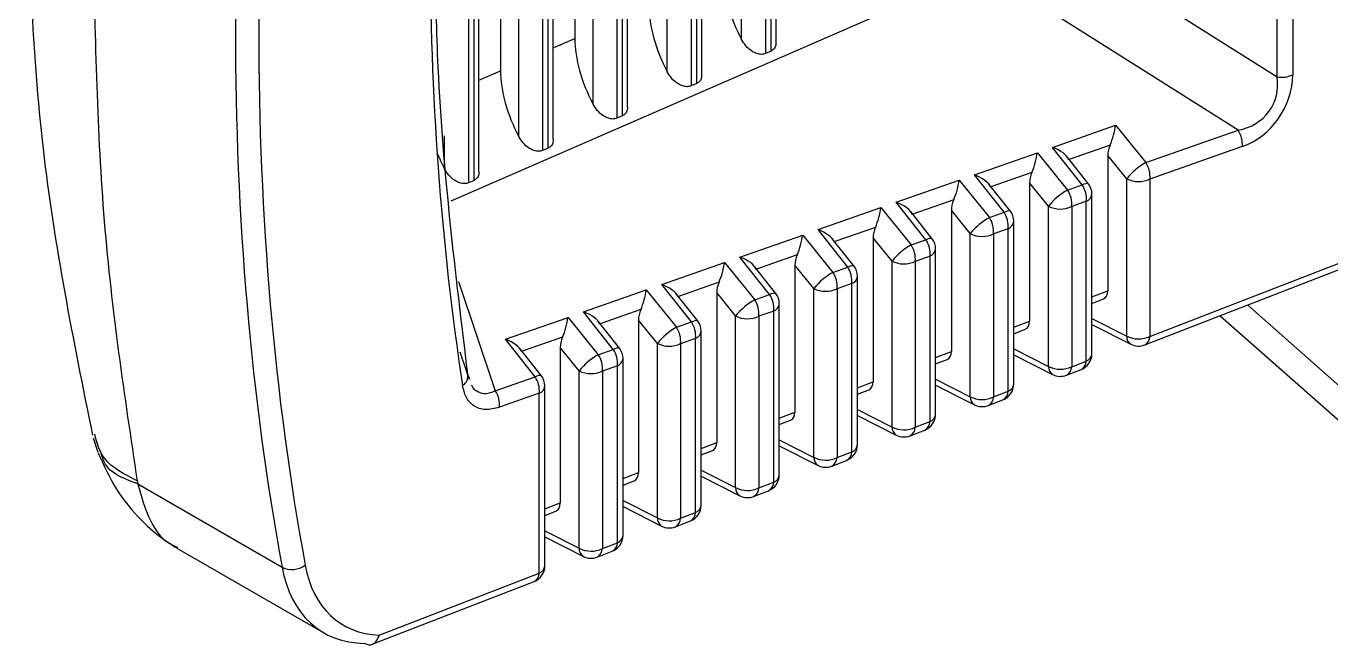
# Model space of a CAD drawing. Extents: x 16.5 to 113.1, y 4.4 to 84.5.
# Drawn here: x 23.041 to 23.811, y 63.916 to 64.282 of the extents above; entities that cross this region are included whole.
import ezdxf

# ---------------------------------------------------------------- set-up
doc = ezdxf.new("R2010")
doc.units = 0
doc.header["$MEASUREMENT"] = 0
doc.layers.add('OBJECT', color=7, linetype='CONTINUOUS')

msp = doc.modelspace()

# ---------------------------------------------------------------- linework, layer by layer
at = {"layer": 'OBJECT'}
for p, q in [((23.77939, 64.25156), (23.77939, 64.93903)), ((23.78867, 64.94032), (23.78867, 64.25284)), ((23.48364, 64.2721), (23.48364, 64.75994)), ((23.47736, 64.75494), (23.47736, 64.26536)), ((23.48071, 64.26682), (23.48071, 64.75724)), ((23.46328, 64.27369), (23.46328, 64.74939)), ((23.4398, 64.25301), (23.4398, 64.73961)), ((23.43687, 64.24772), (23.43687, 64.72743)), ((23.43352, 64.72479), (23.43352, 64.24626)), ((23.41944, 64.25459), (23.41944, 64.71786)), ((23.39595, 64.23392), (23.39595, 64.70946)), ((23.39303, 64.22863), (23.39303, 64.70009)), ((23.38968, 64.69469), (23.38968, 64.22717)), ((23.36483, 64.68526), (23.36483, 64.27435)), ((23.3756, 64.2355), (23.3756, 64.68634)), ((23.34919, 64.20954), (23.34919, 64.67729)), ((23.35211, 64.21482), (23.35211, 64.67931)), ((23.34584, 64.66568), (23.34584, 64.20808)), ((23.33176, 64.21641), (23.33176, 64.6548)), ((23.32099, 64.6474), (23.32099, 64.25526)), ((23.30827, 64.19573), (23.30827, 64.63552)), ((23.30534, 64.19045), (23.30534, 64.63036)), ((23.30199, 64.62103), (23.30199, 64.18899)), ((23.62669, 64.34813), (23.77939, 64.25156)), ((23.60608, 64.31518), (23.29163, 64.17824)), ((23.75642, 64.2201), (23.60608, 64.31518)), ((23.35211, 64.26881), (23.36483, 64.27435)), ((23.48071, 64.26682), (23.47736, 64.26536)), ((23.30827, 64.24972), (23.32099, 64.25526)), ((23.43687, 64.24772), (23.43352, 64.24626)), ((23.39303, 64.22863), (23.38968, 64.22717)), ((23.64684, 64.20996), (23.68405, 64.22302)), ((23.68405, 64.22302), (23.70192, 64.20097)), ((23.70192, 64.20097), (23.75642, 64.2201)), ((23.28791, 64.19732), (23.28791, 64.21674)), ((23.68085, 64.21135), (23.65665, 64.20285)), ((23.70125, 64.0933), (24.0055, 64.21127)), ((23.70432, 64.09833), (24.00865, 64.21634)), ((23.34919, 64.20954), (23.34584, 64.20808)), ((23.6007, 64.19376), (23.63788, 64.20681)), ((23.63788, 64.20681), (23.65574, 64.18476)), ((23.66438, 64.18779), (23.64684, 64.20996)), ((23.66794, 64.18859), (23.65543, 64.20439)), ((23.67947, 64.20521), (23.67947, 64.12526)), ((23.69063, 64.19144), (23.67947, 64.20521)), ((23.75883, 64.2104), (23.70432, 64.19127)), ((23.30534, 64.19045), (23.30199, 64.18899)), ((23.55457, 64.17757), (23.5917, 64.1906)), ((23.5917, 64.1906), (23.60956, 64.16855)), ((23.61824, 64.1716), (23.6007, 64.19376)), ((23.6218, 64.17239), (23.6093, 64.18819)), ((23.63467, 64.19514), (23.61051, 64.18666)), ((23.63329, 64.18901), (23.63329, 64.10736)), ((23.64445, 64.17523), (23.63329, 64.18901)), ((23.65574, 64.18476), (23.66438, 64.18779)), ((23.69063, 64.0985), (23.69063, 64.19144)), ((23.70432, 64.19127), (23.70432, 64.09833)), ((23.6701, 64.08806), (23.6701, 64.18238)), ((23.50844, 64.16137), (23.54552, 64.17439)), ((23.54552, 64.17439), (23.56339, 64.15234)), ((23.57211, 64.1554), (23.55457, 64.17757)), ((23.58849, 64.17893), (23.56438, 64.17047)), ((23.58712, 64.1728), (23.58712, 64.08945)), ((23.59827, 64.15902), (23.58712, 64.1728)), ((23.64445, 64.0806), (23.64445, 64.17523)), ((23.66679, 64.17809), (23.65815, 64.17506)), ((23.65815, 64.17506), (23.65815, 64.08042)), ((23.66679, 64.08377), (23.66679, 64.17809)), ((23.57567, 64.1562), (23.56317, 64.172)), ((23.60956, 64.16855), (23.61824, 64.1716)), ((23.62396, 64.07017), (23.62396, 64.16619)), ((23.4623, 64.14518), (23.49935, 64.15818)), ((23.49935, 64.15818), (23.51721, 64.13613)), ((23.52598, 64.13921), (23.50844, 64.16137)), ((23.54232, 64.16272), (23.51825, 64.15427)), ((23.59827, 64.06269), (23.59827, 64.15902)), ((23.62065, 64.1619), (23.61197, 64.15885)), ((23.61197, 64.15885), (23.61197, 64.06252)), ((23.62065, 64.06588), (23.62065, 64.1619)), ((23.52954, 64.14), (23.51703, 64.15581)), ((23.54094, 64.15659), (23.54094, 64.07154)), ((23.5521, 64.14281), (23.54094, 64.15659)), ((23.56339, 64.15234), (23.57211, 64.1554)), ((23.57783, 64.05229), (23.57783, 64.14999)), ((23.41617, 64.12899), (23.45317, 64.14198)), ((23.45317, 64.14198), (23.47103, 64.11992)), ((23.47984, 64.12301), (23.4623, 64.14518)), ((23.49614, 64.14651), (23.47211, 64.13808)), ((23.5521, 64.04479), (23.5521, 64.14281)), ((23.57452, 64.1457), (23.56579, 64.14264)), ((23.56579, 64.14264), (23.56579, 64.04461)), ((23.57452, 64.04799), (23.57452, 64.1457)), ((23.4834, 64.12381), (23.4709, 64.13961)), ((23.49476, 64.14038), (23.49476, 64.05364)), ((23.50592, 64.12661), (23.49476, 64.14038)), ((23.51721, 64.13613), (23.52598, 64.13921)), ((23.53169, 64.0344), (23.53169, 64.1338)), ((23.29622, 64.13071), (23.31791, 64.06617)), ((23.43371, 64.10682), (23.41617, 64.12899)), ((23.44996, 64.1303), (23.42598, 64.12189)), ((23.50592, 64.02688), (23.50592, 64.12661)), ((23.52838, 64.12951), (23.51962, 64.12643)), ((23.51962, 64.12643), (23.51962, 64.02671)), ((23.52838, 64.0301), (23.52838, 64.12951)), ((23.37003, 64.11279), (23.40699, 64.12577)), ((23.40699, 64.12577), (23.42486, 64.10371)), ((23.43727, 64.10762), (23.42476, 64.12342)), ((23.44859, 64.12417), (23.44859, 64.03573)), ((23.45974, 64.1104), (23.44859, 64.12417)), ((23.47103, 64.11992), (23.47984, 64.12301)), ((23.6701, 64.12163), (23.67947, 64.12526)), ((23.6701, 64.11779), (23.67691, 64.12043)), ((23.38757, 64.09063), (23.37003, 64.11279)), ((23.40378, 64.1141), (23.37984, 64.10569)), ((23.48225, 64.11331), (23.47344, 64.11022)), ((23.48225, 64.01222), (23.48225, 64.11331)), ((23.48556, 64.01651), (23.48556, 64.11761)), ((23.88324, 64.00958), (23.76203, 64.11687)), ((23.3239, 64.0966), (23.36082, 64.10956)), ((23.36082, 64.10956), (23.37868, 64.0875)), ((23.39113, 64.09142), (23.37863, 64.10723)), ((23.40241, 64.10796), (23.40241, 64.01783)), ((23.41357, 64.09419), (23.40241, 64.10796)), ((23.42486, 64.10371), (23.43371, 64.10682)), ((23.45974, 64.00897), (23.45974, 64.1104)), ((23.47344, 64.11022), (23.47344, 64.0088)), ((23.62396, 64.10374), (23.63329, 64.10736)), ((23.6701, 64.10893), (23.69063, 64.0985)), ((23.6701, 64.1054), (23.69311, 64.09371)), ((23.74573, 64.11054), (23.84901, 64.01941)), ((23.34144, 64.07443), (23.3239, 64.0966)), ((23.35761, 64.09789), (23.33371, 64.0895)), ((23.43611, 64.09712), (23.42726, 64.09401)), ((23.43611, 63.99433), (23.43611, 64.09712)), ((23.43943, 63.99862), (23.43943, 64.10141)), ((23.62396, 64.0999), (23.63073, 64.10252)), ((23.30147, 64.07629), (23.29719, 64.08896)), ((23.345, 64.07523), (23.33249, 64.09103)), ((23.35623, 64.09175), (23.35623, 63.99992)), ((23.36739, 64.07798), (23.35623, 64.09175)), ((23.37868, 64.0875), (23.38757, 64.09063)), ((23.41357, 63.99107), (23.41357, 64.09419)), ((23.42726, 64.09401), (23.42726, 63.99089)), ((23.57783, 64.08585), (23.58712, 64.08945)), ((23.62396, 64.09101), (23.64445, 64.0806)), ((23.38998, 64.08093), (23.38109, 64.0778)), ((23.38998, 63.97644), (23.38998, 64.08093)), ((23.39329, 63.98073), (23.39329, 64.08522)), ((23.57783, 64.08201), (23.58456, 64.08462)), ((23.62396, 64.08747), (23.64693, 64.0758)), ((23.65815, 64.08042), (23.66679, 64.08377)), ((23.30147, 64.07629), (23.30263, 64.07305)), ((23.31791, 64.06617), (23.34144, 64.07443)), ((23.36739, 63.97316), (23.36739, 64.07798)), ((23.38109, 64.0778), (23.38109, 63.97299)), ((23.57783, 64.07308), (23.59827, 64.06269)), ((23.65507, 64.07539), (23.66371, 64.07874)), ((23.34385, 64.06473), (23.32032, 64.05647)), ((23.34385, 63.95855), (23.34385, 64.06473)), ((23.34716, 63.96284), (23.34716, 64.06902)), ((23.53169, 64.06796), (23.54094, 64.07154)), ((23.53169, 64.06412), (23.53838, 64.06671)), ((23.57783, 64.06954), (23.60075, 64.05789)), ((23.61197, 64.06252), (23.62065, 64.06588)), ((23.6089, 64.05749), (23.61758, 64.06085)), ((23.48556, 64.05007), (23.49476, 64.05364)), ((23.53169, 64.05515), (23.5521, 64.04479)), ((23.53169, 64.05161), (23.55458, 64.03999)), ((23.48556, 64.04623), (23.4922, 64.04881)), ((23.56272, 64.03958), (23.57144, 64.04296)), ((23.56579, 64.04461), (23.57452, 64.04799)), ((23.08054, 64.03837), (23.08326, 64.02997)), ((23.43943, 64.03218), (23.44859, 64.03573)), ((23.48556, 64.03723), (23.50592, 64.02688)), ((23.48556, 64.03369), (23.5084, 64.02208)), ((23.43943, 64.02834), (23.44603, 64.0309)), ((23.51962, 64.02671), (23.52838, 64.0301)), ((23.43943, 64.0193), (23.45974, 64.00897)), ((23.51654, 64.02167), (23.52531, 64.02507)), ((23.10647, 64.01299), (23.10678, 64.01119)), ((23.10678, 64.01119), (23.19203, 63.96197)), ((23.39329, 64.01429), (23.40241, 64.01783)), ((23.39329, 64.01045), (23.39985, 64.013)), ((23.43943, 64.01576), (23.46222, 64.00418)), ((23.47344, 64.0088), (23.48225, 64.01222)), ((23.47037, 64.00377), (23.47917, 64.00718)), ((23.34716, 63.9964), (23.35623, 63.99992)), ((23.39329, 64.00137), (23.41357, 63.99107)), ((23.39329, 63.99783), (23.41605, 63.98627)), ((23.34716, 63.99256), (23.35367, 63.99509)), ((23.42419, 63.98586), (23.43304, 63.98929)), ((23.42726, 63.99089), (23.43611, 63.99433)), ((23.34716, 63.98344), (23.36739, 63.97316)), ((23.34716, 63.97991), (23.36987, 63.96837)), ((23.12997, 63.97331), (23.21663, 63.92328)), ((23.38109, 63.97299), (23.38998, 63.97644)), ((23.37801, 63.96796), (23.38691, 63.97141)), ((23.24931, 63.92189), (23.34385, 63.95855)), ((23.24527, 63.91648), (23.34077, 63.95352)), ((23.24087, 63.91689), (23.24064, 63.91703))]:
    msp.add_line(p, q, dxfattribs=at)
at = {"layer": 'OBJECT', "flags": 128}
for points in [[(23.66438, 64.18779), (23.66552, 64.18833), (23.66649, 64.18867), (23.66724, 64.18881), (23.66776, 64.18873), (23.66794, 64.18859)], [(23.61824, 64.1716), (23.61939, 64.17214), (23.62036, 64.17248), (23.62111, 64.17261), (23.62162, 64.17253), (23.6218, 64.17239)], [(23.57211, 64.1554), (23.57326, 64.15594), (23.57422, 64.15629), (23.57497, 64.15642), (23.57549, 64.15634), (23.57567, 64.1562)], [(23.52598, 64.13921), (23.52712, 64.13975), (23.52809, 64.14009), (23.52884, 64.14023), (23.52935, 64.14015), (23.52954, 64.14)], [(23.47984, 64.12301), (23.48099, 64.12355), (23.48195, 64.1239), (23.48271, 64.12403), (23.48322, 64.12395), (23.4834, 64.12381)], [(23.43371, 64.10682), (23.43485, 64.10736), (23.43582, 64.1077), (23.43657, 64.10784), (23.43709, 64.10776), (23.43727, 64.10762)], [(23.38757, 64.09063), (23.38872, 64.09117), (23.38968, 64.09151), (23.39044, 64.09164), (23.39095, 64.09156), (23.39113, 64.09142)], [(23.34144, 64.07443), (23.34258, 64.07497), (23.34355, 64.07532), (23.3443, 64.07545), (23.34482, 64.07537), (23.345, 64.07523)]]:
    msp.add_lwpolyline(points, dxfattribs=at)
at = {"layer": 'OBJECT'}
for centre, radius, start, end in [((23.78199, 64.26697), 0.01563, 260.45171, 295.31605), ((23.74403, 64.21187), 0.01488, 354.30772, 33.55872), ((23.72122, 64.16663), 0.03939, 119.34532, 140.96324), ((23.68952, 64.19274), 0.01488, 354.30952, 33.55593), ((23.65198, 64.17956), 0.01488, 354.31299, 33.55344), ((23.6601, 64.18238), 0.01, 0, 38.35272), ((23.69765, 64.20526), 0.0155, 243.05464, 295.48892), ((23.67504, 64.15043), 0.03938, 119.34492, 140.96364), ((23.64334, 64.17653), 0.01488, 354.3109, 33.55817), ((23.66496, 64.18292), 0.00517, 290.7046, 353.98537), ((23.61396, 64.16619), 0.01, 0, 38.35272), ((23.65148, 64.18905), 0.0155, 243.05513, 295.48896), ((23.62887, 64.13421), 0.03939, 119.34605, 140.96164), ((23.59716, 64.16032), 0.01488, 354.30952, 33.55593), ((23.60584, 64.16337), 0.01488, 354.31153, 33.5549), ((23.61883, 64.16673), 0.00516, 290.68948, 354.00049), ((23.6053, 64.17284), 0.0155, 243.05411, 295.48896), ((23.58269, 64.11801), 0.03939, 119.34513, 140.96343), ((23.55099, 64.14411), 0.01488, 354.31155, 33.55752), ((23.55971, 64.14718), 0.01488, 354.30674, 33.55969), ((23.57269, 64.15053), 0.00516, 290.68948, 354.00049), ((23.56783, 64.14999), 0.01, 0, 38.35272), ((23.55912, 64.15663), 0.0155, 243.05513, 295.48896), ((23.53652, 64.10179), 0.03939, 119.34753, 140.96104), ((23.50481, 64.12791), 0.01488, 354.3108, 33.55563), ((23.51357, 64.13098), 0.01488, 354.31266, 33.55641), ((23.52656, 64.13434), 0.00516, 290.68969, 354.00221), ((23.52169, 64.1338), 0.01, 0, 38.35272), ((23.51295, 64.14043), 0.0155, 243.05493, 295.48814), ((23.49034, 64.08559), 0.03939, 119.34579, 140.96278), ((23.45863, 64.1117), 0.01488, 354.31061, 33.55747), ((23.46744, 64.11479), 0.01488, 354.31351, 33.55292), ((23.47556, 64.11761), 0.01, 0, 38.35272), ((23.48042, 64.11815), 0.00517, 290.70622, 353.98375), ((23.44417, 64.06937), 0.0394, 119.34863, 140.95993), ((23.41246, 64.09549), 0.01488, 354.31153, 33.5549), ((23.42131, 64.0986), 0.01488, 354.31046, 33.55597), ((23.42943, 64.10141), 0.01, 0, 38.35272), ((23.46677, 64.12422), 0.0155, 243.05452, 295.49006), ((23.43429, 64.10195), 0.00516, 290.68948, 354.00049), ((23.69584, 64.09816), 0.00522, 176.18885, 238.47196), ((23.69765, 64.11232), 0.0155, 243.05464, 295.48892), ((23.69879, 64.09826), 0.00554, 296.42888, 0.74759), ((23.37517, 64.0824), 0.01488, 354.31155, 33.55752), ((23.38329, 64.08522), 0.01, 0, 38.35272), ((23.42059, 64.10801), 0.0155, 243.05525, 295.48782), ((23.6601, 64.08806), 0.01, 291.19446, 0), ((23.6651, 64.0885), 0.00502, 289.64801, 355.04197), ((23.69764, 64.10262), 0.01, 243.06578, 291.19446), ((23.39799, 64.05317), 0.03939, 119.34652, 140.96118), ((23.36628, 64.07928), 0.01488, 354.31074, 33.55734), ((23.38815, 64.08576), 0.00516, 290.69105, 354.00084), ((23.6498, 64.08032), 0.00535, 177.04248, 237.61503), ((23.65148, 64.09442), 0.0155, 243.05513, 295.48896), ((23.65247, 64.08044), 0.00568, 297.32049, 359.85365), ((23.6611, 64.08379), 0.00568, 297.32049, 359.85365), ((23.29593, 64.07458), 0.0058, 297.17594, 17.1016), ((23.32904, 64.06621), 0.01488, 354.31266, 33.55641), ((23.33716, 64.06902), 0.01, 0, 38.35272), ((23.37442, 64.0918), 0.0155, 243.054, 295.4901), ((23.65146, 64.08471), 0.01, 243.06578, 291.19446), ((23.30551, 64.05795), 0.01488, 354.31074, 33.55734), ((23.34216, 64.06946), 0.00502, 289.64801, 355.04197), ((23.61396, 64.07017), 0.01, 291.19446, 0), ((23.61497, 64.0659), 0.00568, 297.32352, 359.85062), ((23.61897, 64.07061), 0.00502, 289.63026, 355.05972), ((23.6053, 64.07651), 0.0155, 243.05411, 295.48896), ((23.60362, 64.06242), 0.00535, 177.04431, 237.6132), ((23.60528, 64.06681), 0.01, 243.06578, 291.19446), ((23.60629, 64.06253), 0.00568, 297.32568, 359.85078), ((23.56783, 64.05229), 0.01, 291.19446, 0), ((23.57283, 64.05272), 0.00501, 289.6277, 355.06228), ((23.55744, 64.04451), 0.00535, 177.04243, 237.61371), ((23.55912, 64.05861), 0.0155, 243.05513, 295.48896), ((23.56011, 64.04463), 0.00568, 297.32198, 359.85216), ((23.56884, 64.04801), 0.00568, 297.32352, 359.85062), ((23.52169, 64.0344), 0.01, 291.19446, 0), ((23.5267, 64.03483), 0.00501, 289.62932, 355.06258), ((23.55911, 64.0489), 0.01, 243.06578, 291.19446), ((23.51127, 64.0266), 0.00535, 177.04431, 237.6132), ((23.51295, 64.0407), 0.0155, 243.05493, 295.48814), ((23.51394, 64.02672), 0.00568, 297.32049, 359.85365), ((23.5227, 64.03012), 0.00568, 297.32049, 359.85365), ((23.51293, 64.031), 0.01, 243.06578, 291.19446), ((23.47556, 64.01651), 0.01, 291.19446, 0), ((23.47657, 64.01223), 0.00568, 297.32049, 359.85365), ((23.48056, 64.01694), 0.00502, 289.64801, 355.04197), ((23.46677, 64.0228), 0.0155, 243.05452, 295.49006), ((23.46509, 64.0087), 0.00535, 177.04453, 237.61627), ((23.46675, 64.01309), 0.01, 243.06578, 291.19446), ((23.46776, 64.00882), 0.00568, 297.32855, 359.84791), ((23.42943, 63.99862), 0.01, 291.19446, 0), ((23.43443, 63.99905), 0.00502, 289.63026, 355.05972), ((23.41891, 63.99079), 0.00535, 177.04248, 237.61503), ((23.42059, 64.00489), 0.0155, 243.05525, 295.48782), ((23.42158, 63.99091), 0.00568, 297.32049, 359.85365), ((23.43043, 63.99434), 0.00568, 297.32352, 359.85062), ((23.38329, 63.98073), 0.01, 291.19446, 0), ((23.3883, 63.98116), 0.00501, 289.62932, 355.06258), ((23.42058, 63.99519), 0.01, 243.06578, 291.19446), ((23.37273, 63.97289), 0.00535, 177.03216, 237.63002), ((23.37442, 63.98698), 0.0155, 243.054, 295.4901), ((23.37541, 63.973), 0.00568, 297.32568, 359.85078), ((23.3843, 63.97645), 0.00568, 297.32661, 359.84531), ((23.3744, 63.97728), 0.01, 243.06578, 291.19446), ((23.19784, 63.97414), 0.01348, 244.48655, 305.55951), ((23.33716, 63.96284), 0.01, 291.19446, 0), ((23.33817, 63.95856), 0.00568, 297.32049, 359.85365), ((23.34216, 63.96327), 0.00502, 289.64801, 355.04197)]:
    msp.add_arc(centre, radius, start, end, dxfattribs=at)
for centre, major_axis, ratio, start_param, end_param in [((24.83907, 65.14991), (1.21808, 1.89372), 0.606848, 2.203527, 2.567035), ((24.84576, 65.14561), (1.2131, 1.88504), 0.606975, 2.203671, 2.567179), ((24.89502, 65.1712), (1.17592, 1.82549), 0.606958, 2.231413, 2.540442), ((23.49531, 64.2882), (-0.03018, 0.05215), 0.581784, 0.788082, 1.513013), ((23.45147, 64.26911), (-0.03018, 0.05215), 0.581784, 0.788082, 1.513013), ((23.40763, 64.25002), (-0.03018, 0.05215), 0.581784, 0.788082, 1.513013), ((23.36379, 64.23093), (-0.03018, 0.05215), 0.581784, 0.788082, 1.513013), ((23.74652, 64.25071), (0.02952, -0.01741), 0.875291, 5.491748, 6.903274), ((23.75321, 64.24642), (0.02215, 0.03331), 0.831459, 3.975588, 5.387114), ((23.67977, 64.21761), (0.00328, 0.01158), 0.259069, 4.215918, 5.27033), ((23.68692, 64.20879), (0.00441, 0.00973), 0.616481, 1.587449, 2.205181), ((23.31995, 64.21183), (-0.03018, 0.05215), 0.581784, 1.340707, 1.513013), ((23.63359, 64.2014), (0.00328, 0.01158), 0.259069, 4.215918, 5.27033), ((23.64256, 64.20455), (0.01404, -0.00407), 0.443879, 0.337051, 1.391463), ((23.58742, 64.18519), (0.00328, 0.01158), 0.259069, 4.215918, 5.27033), ((23.59642, 64.18835), (0.01404, -0.00407), 0.443879, 0.337051, 1.391463), ((23.64074, 64.19258), (0.00441, 0.00973), 0.616481, 1.587449, 2.205181), ((23.54124, 64.16898), (0.00328, 0.01158), 0.259069, 4.215918, 5.27033), ((23.55029, 64.17216), (0.01404, -0.00407), 0.443879, 0.337051, 1.391463), ((23.59456, 64.17637), (0.00441, 0.00973), 0.616481, 1.587449, 2.205181), ((23.49506, 64.15278), (0.00328, 0.01158), 0.259069, 4.215918, 5.27033), ((23.50415, 64.15597), (0.01404, -0.00407), 0.443879, 0.337051, 1.391463), ((23.54839, 64.16016), (0.00441, 0.00973), 0.616481, 1.587449, 2.205181), ((23.44889, 64.13657), (0.00328, 0.01158), 0.259069, 4.215918, 5.27033), ((23.45802, 64.13977), (0.01404, -0.00407), 0.443879, 0.337051, 1.391463), ((23.50221, 64.14395), (0.00441, 0.00973), 0.616481, 1.587449, 2.205181), ((23.41189, 64.12358), (0.01404, -0.00407), 0.443879, 0.337051, 1.391463), ((23.45603, 64.12775), (0.00441, 0.00973), 0.616481, 1.587449, 2.205181), ((23.40271, 64.12036), (0.00328, 0.01158), 0.259069, 4.215918, 5.27033), ((23.67232, 64.12938), (-0.00507, 0.00872), 0.578158, 3.050557, 3.924328), ((23.36575, 64.10738), (0.01404, -0.00407), 0.443879, 0.337051, 1.391463), ((23.40986, 64.11154), (0.00441, 0.00973), 0.616481, 1.587449, 2.205181), ((23.35653, 64.10415), (0.00328, 0.01158), 0.259069, 4.215918, 5.27033), ((23.62615, 64.11147), (-0.00507, 0.00872), 0.578158, 3.050557, 3.924328), ((23.31962, 64.09119), (0.01404, -0.00407), 0.443879, 0.337051, 1.391463), ((23.36368, 64.09533), (0.00441, 0.00973), 0.616481, 1.587449, 2.205181), ((23.57997, 64.09356), (-0.00507, 0.00872), 0.578158, 3.050557, 3.924328), ((23.53379, 64.07566), (-0.00507, 0.00872), 0.578158, 3.050557, 3.924328), ((23.48762, 64.05775), (-0.00507, 0.00872), 0.578158, 3.050557, 3.924328), ((23.44144, 64.03985), (-0.00507, 0.00872), 0.578158, 3.050557, 3.924328), ((23.39526, 64.02194), (-0.00507, 0.00872), 0.578158, 3.050557, 3.924328), ((23.34909, 64.00404), (-0.00507, 0.00872), 0.578158, 3.050557, 3.924328), ((23.27953, 64.02553), (0.06455, 0.10125), 0.604584, 2.564505, 3.501126), ((23.28622, 64.02124), (0.05957, 0.09257), 0.606975, 2.567179, 3.488712)]:
    msp.add_ellipse(centre, major_axis=major_axis, ratio=ratio, start_param=start_param, end_param=end_param, dxfattribs=at)
for points, knots in [([(23.30147, 64.61926), (23.30072, 64.61349), (23.29697, 64.58464), (23.28656, 64.48912), (23.28201, 64.39583), (23.28242, 64.30522), (23.28444, 64.21542), (23.2942, 64.13568), (23.30147, 64.07629)], [0, 0, 0, 0, 0.029967, 0.149857, 0.5, 0.529968, 0.649857, 1, 1, 1, 1]), ([(23.0409, 64.38348), (23.04261, 64.32504), (23.04599, 64.20885), (23.06877, 64.0961), (23.0801, 64.04005)], [0, 0, 0, 0, 0.502926, 1, 1, 1, 1]), ([(23.08058, 64.32815), (23.08166, 64.27342), (23.08383, 64.16396), (23.09892, 64.06331), (23.10647, 64.01299)], [0, 0, 0, 0, 0.5, 1, 1, 1, 1]), ([(23.47736, 64.26536), (23.47658, 64.26514), (23.47502, 64.2647), (23.47221, 64.26524), (23.46896, 64.26681), (23.46572, 64.26968), (23.46406, 64.2724), (23.46328, 64.27369)], [0, 0, 0, 0, 0.1610307, 0.3214009, 0.497913, 0.7630077, 1, 1, 1, 1]), ([(23.48354, 64.2721), (23.48355, 64.2715), (23.48356, 64.26996), (23.48263, 64.26799), (23.48132, 64.26719), (23.48071, 64.26682)], [0, 0, 0, 0, 0.250723, 0.645843, 1, 1, 1, 1]), ([(23.43352, 64.24626), (23.43274, 64.24604), (23.43118, 64.24561), (23.42837, 64.24615), (23.42512, 64.24772), (23.42188, 64.25059), (23.42022, 64.25331), (23.41944, 64.25459)], [0, 0, 0, 0, 0.16103, 0.321394, 0.497913, 0.762997, 1, 1, 1, 1]), ([(23.4397, 64.25301), (23.43971, 64.25241), (23.43972, 64.25087), (23.43879, 64.2489), (23.43748, 64.2481), (23.43687, 64.24772)], [0, 0, 0, 0, 0.2507346, 0.6458481, 1, 1, 1, 1]), ([(23.38968, 64.22717), (23.3889, 64.22695), (23.38734, 64.22651), (23.38453, 64.22706), (23.38128, 64.22863), (23.37804, 64.2315), (23.37638, 64.23422), (23.3756, 64.2355)], [0, 0, 0, 0, 0.1610307, 0.3214009, 0.497913, 0.7630077, 1, 1, 1, 1]), ([(23.39586, 64.23392), (23.39587, 64.23332), (23.39588, 64.23178), (23.39494, 64.22981), (23.39364, 64.22901), (23.39303, 64.22863)], [0, 0, 0, 0, 0.250723, 0.645843, 1, 1, 1, 1]), ([(23.34584, 64.20808), (23.34506, 64.20786), (23.3435, 64.20742), (23.34069, 64.20796), (23.33744, 64.20953), (23.33419, 64.2124), (23.33254, 64.21512), (23.33176, 64.21641)], [0, 0, 0, 0, 0.16103, 0.321392, 0.497911, 0.763, 1, 1, 1, 1]), ([(23.35202, 64.21483), (23.35202, 64.21423), (23.35204, 64.21268), (23.3511, 64.21071), (23.3498, 64.20992), (23.34919, 64.20954)], [0, 0, 0, 0, 0.250761, 0.645845, 1, 1, 1, 1]), ([(23.30199, 64.18899), (23.30122, 64.18877), (23.29966, 64.18833), (23.29685, 64.18887), (23.2936, 64.19044), (23.29035, 64.19331), (23.2887, 64.19603), (23.28791, 64.19732)], [0, 0, 0, 0, 0.16103, 0.3214, 0.497911, 0.76301, 1, 1, 1, 1]), ([(23.30818, 64.19573), (23.30818, 64.19513), (23.3082, 64.19359), (23.30726, 64.19162), (23.30596, 64.19082), (23.30534, 64.19045)], [0, 0, 0, 0, 0.250749, 0.64584, 1, 1, 1, 1]), ([(23.3024, 64.07298), (23.30228, 64.07317), (23.302, 64.07359), (23.30196, 64.07479), (23.30194, 64.07547)], [0, 0, 0, 0, 0.438845, 1, 1, 1, 1]), ([(23.32032, 64.05647), (23.31748, 64.05577), (23.31181, 64.05435), (23.30491, 64.05679), (23.30031, 64.06201), (23.29913, 64.06705), (23.29858, 64.06942)], [0, 0, 0, 0, 0.2618794, 0.5244054, 0.7764165, 1, 1, 1, 1]), ([(23.3039, 64.06953), (23.30394, 64.06941), (23.30462, 64.06743), (23.30752, 64.06545), (23.31227, 64.06406), (23.31599, 64.06546), (23.31791, 64.06617)], [0, 0, 0, 0, 0.020234, 0.339164, 0.6586, 1, 1, 1, 1]), ([(23.10647, 64.01299), (23.09899, 64.01686), (23.08569, 64.02373), (23.08277, 64.03541), (23.08149, 64.04052)], [0, 0, 0, 0, 0.562651, 1, 1, 1, 1]), ([(23.08342, 64.02954), (23.08673, 64.02219), (23.09281, 64.00869), (23.10562, 63.99269), (23.11836, 63.98076), (23.12642, 63.9756), (23.13022, 63.97317)], [0, 0, 0, 0, 0.316126, 0.581382, 0.802845, 1, 1, 1, 1]), ([(23.10678, 64.01119), (23.09977, 64.01386), (23.08831, 64.01822), (23.08579, 64.02716), (23.08481, 64.03062)], [0, 0, 0, 0, 0.612541, 1, 1, 1, 1]), ([(23.10678, 64.01119), (23.10887, 64.00379), (23.11303, 63.98898), (23.12219, 63.97682), (23.12939, 63.97421), (23.13057, 63.97379)], [0, 0, 0, 0, 0.455217, 0.910429, 1, 1, 1, 1]), ([(23.24087, 63.91689), (23.24164, 63.91657), (23.2432, 63.91594), (23.24551, 63.91639), (23.24749, 63.91785), (23.24868, 63.91984), (23.24917, 63.9213), (23.2493, 63.92183), (23.24931, 63.92189)], [0, 0, 0, 0, 0.2192768, 0.4385033, 0.6592408, 0.8829816, 0.9858182, 1, 1, 1, 1])]:
    msp.add_open_spline(points, degree=3, knots=knots, dxfattribs=at)

doc.saveas('drawing.dxf')
